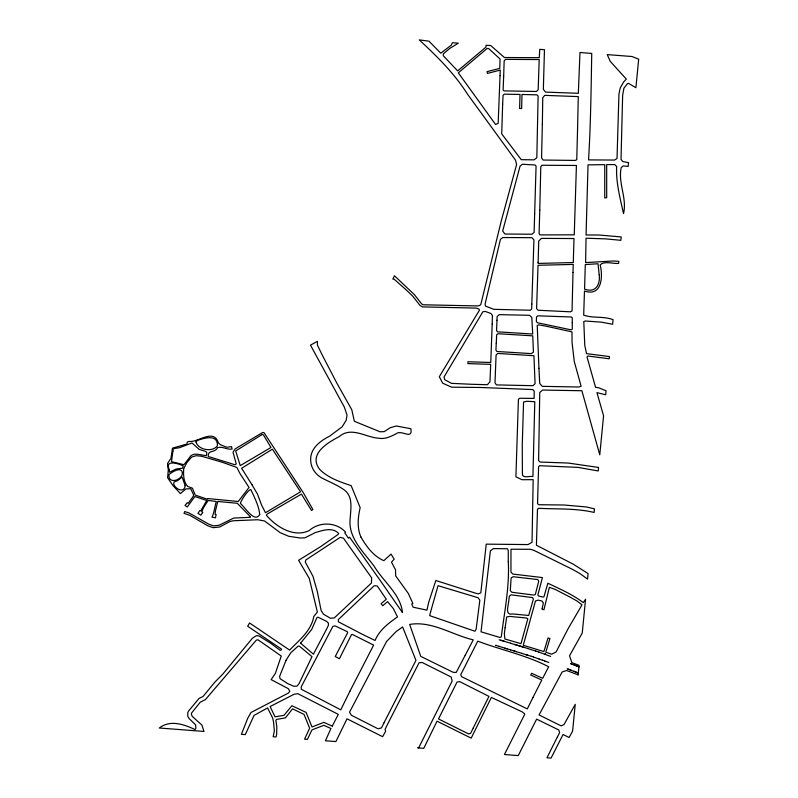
<?xml version="1.0" encoding="UTF-8"?>
<svg xmlns="http://www.w3.org/2000/svg" width="798" height="798" viewBox="0 0 798 798"><rect width="100%" height="100%" fill="white"/><g stroke="black" fill="none" stroke-linecap="round" stroke-linejoin="round"><path stroke-width="1.2" d="M572.994 272.617L572.056 310.991L570.361 311.809L538.171 310.252L536.585 308.676L538.032 265.275L573.213 264.417L572.994 272.467M502.65 104.269L503.069 95.371L504.306 94.154L520.017 94.453L519.608 108.488L521.633 108.528L521.972 94.473L537.004 94.852L538.121 96.089L536.815 157.765L534.071 159.849L521.244 159.68L501.713 133.864L502.65 104.358M578.141 674.839L579.069 665.352L571.837 662.599L569.533 655.776L582.251 633.004L585.572 599.228L583.278 602.65C572.585 594.4 559.967 589.064 547.867 583.238L543.987 596.605L543.049 597.113L538.52 595.996L537.832 595.109L542.411 577.572L512.875 574.071L510.939 572.176L510.979 549.214L530.55 549.313L533.732 550.261L572.595 569.423L579.807 573.483L587.557 579.109L588.096 573.592L573.273 564.186L536.426 545.253L537.483 509.333L538.69 508.296C557.154 509.284 576.036 508.136 594.111 512.446L594.46 508.885L586.56 506.979L563.986 505.004L538.53 504.705L537.543 503.458L538.59 466.73L539.538 465.713L577.912 467.369L598.191 470.95L598.53 467.448L568.106 463.04L540.096 462.052L538.6 460.566L539.757 392.476L542.55 390.062L581.892 390.741L599.767 454.8L603.577 415.798L596.934 392.646L605.672 394.771L606.041 390.771L598.251 387.619L595.587 387.359L587.009 356.915L587.897 356.008L609.213 358.781L609.433 356.566L586.53 353.644L584.774 345.325L583.787 321.594L585.203 321.005L601.243 322.143L612.615 324.257L613.064 319.659C603.617 315.978 593.183 318.492 583.687 315.14L584.475 291.031C601.991 297.036 603.168 276.308 600.136 264.916C604.295 260.567 613.044 263.988 618.6 263.39L618.809 261.335L613.562 260.976L585.622 262.582L586.031 238.203L605.951 238.891L620.874 240.318L621.203 236.946L598.739 234.991L586.061 235.001L588.036 164.857L604.754 164.667L604.734 197.904L606.689 197.734L606.67 164.588L614.699 164.568L616.645 166.503C615.866 182.523 620.106 198.084 623.507 213.605C627.288 198.103 617.792 183.171 621.223 167.53L623.318 165.954L628.146 166.433L628.515 162.652L622.739 161.535L621.024 159.341L622.64 95.291L623.916 88.189L627.418 83.71L628.485 83.341L635.886 87.71L638.689 59.202L632.016 56.518L607.238 54.613L610.261 61.376L626.32 79.092L623.677 81.925L620.216 87.97L618.949 94.114L617.024 158.493L614.57 160.059L588.545 159.889C590.72 124.608 591.099 89.037 591.737 53.426L579.986 52.498L578.331 93.306L545.593 92.109L543.348 89.386L544.465 49.705L539.767 49.336L539.268 57.685L504.416 57.526L490.77 45.566L486.062 45.257L485.962 47.122L457.653 70.902L443.339 55.81L443.319 53.865L449.833 48.399L458.301 43.172L452.446 42.723L451.279 45.177L440.785 53.197L428.985 41.177L419.269 39.9C436.885 56.249 454.252 73.286 467.209 93.755L515.488 160.119L516.605 164.528L501.204 221.226L480.825 304.367L479.778 305.464L477.453 305.933L423.06 304.776L421.544 303.779L414.451 294.731L394.461 275.779L392.816 279.061L394.122 279.17L405.973 289.684L412.785 296.248L419.858 305.255L422.302 306.881L476.406 308.108L478.73 308.946L479.508 310.053L439.309 376.736L442.681 383.2L451.638 387.18L480.476 387.479L532.755 389.564L534.231 391.219L534.091 398.392L519.488 398.272L518.411 399.499L515.907 476.805L521.992 479.708L533.174 479.668L532.037 542.251L528.027 544.575L486.241 544.146L480.815 592.804L478.281 593.882L475.698 593.223L435.838 580.505L428.775 602.051L426.93 610.141L413.165 607.218L411.728 604.056L412.875 603.438L408.297 593.433L395.678 575.887L395.519 569.772L391.489 562.161L394.172 559.159L391.03 554.091L383.808 560.685C373.444 556.146 366.392 546.48 360.886 536.974M430.611 611.857L429.673 615.627L474.93 631.238L476.117 629.333L479.847 600.236L478.112 597.742L438.042 585.682L430.611 611.837M332.277 726.11L338.292 714.38L297.824 693.671L294.043 694.29L270.123 706.529L275.021 716.813L283.978 715.327L291.898 705.731L306.103 712.415L312.028 726.968L323.848 722.38L332.277 726.12M557.363 736.993L546.959 757.781L551.069 758.1L563.069 734.499L569.104 737.502L572.605 731.098L575.238 704.345L564.046 724.524L561.174 725.901L539.059 714.948L562.121 672.006L566.59 670.49L578.121 674.869M557.433 736.853L559.588 732.714L558.809 729.99L536.625 719.138L518.271 755.576L504.426 754.519L524.825 714.1L522.431 711.986L491.388 697.432L471.179 738.15L437.055 721.183L423.768 748.325L417.673 747.856L418.751 747.676L452.187 680.953L451.129 676.993L422.112 662.46L419.1 662.729L388.117 723.128L385.085 729.382L385.653 731.177L382.641 736.704L347.02 718.808L335.898 741.571L325.444 740.763L330.941 728.484L323.779 725.332L311.948 729.901L307.43 739.387L304.577 739.167L309.644 728.195L304.048 714.419L292.567 708.853L285.405 717.901L276.537 719.417L275.899 720.305L276.816 726.639L276.657 734.429L275.958 736.963L273.145 736.754L274.352 730.988L273.574 722.16L272.716 718.18L267.609 707.936L254.033 715.407L245.285 734.609L241.385 734.31L247.749 718.24L251.041 712.454L288.427 693.033L289.814 691.208L288.367 688.704L271.13 679.607L275.33 673.452L281.265 656.036L258.003 639.797L256.328 640.146L205.415 699.597L200.298 702.16L191.69 712.853L191.37 714.28L192.278 716.405L201.944 725.103L203.989 731.437L159.311 728.005C170.263 719.437 184.158 724.454 195.061 729.572L195.879 728.295L195.62 724.863L189.166 718.639L187.779 716.245L187.779 712.584L188.767 710.828L199.031 698.39L202.941 696.604L214.891 682.11L222.851 674.061L252.487 638.141L256.397 635.667L258.921 635.916L270.632 643.218L280.118 650.27L281.465 649.831L281.435 649.033L247.679 626.27L249.545 622.969L289.644 650.101C299.041 640.295 311.39 630.679 313.744 616.555L317.365 612.026L309.275 578.44L298.592 560.286L320.108 546.979L338.093 534.48L338.671 533.403C332.217 526.84 322.771 530.471 315.439 532.535L304.866 537.842L300.387 538.032L288.716 536.276L280.288 532.735L264.577 520.994L257.834 519.737L233.176 520.775L229.874 521.573L219.649 527.009L213.256 527.668L208.098 525.942L189.864 515.348L184.059 513.333L184.657 511.558L188.936 512.905L209.016 524.296L213.525 525.842L219.041 525.293L233.704 518.062L250.382 517.304L250.452 516.785L237.245 503.269L217.764 501.463L215.42 511.079L215.111 514.451L216.128 514.59L215.45 517.832L211.989 517.134C214.203 512.915 214.492 507.388 216.318 501.473L208.168 500.446L203.66 507.418L201.774 511.727L202.862 512.366L200.897 515.129L197.954 513.353L199.909 510.471L200.687 510.949L206.772 500.486L194.842 496.536L187.271 506.969L185.026 505.403L187.321 502.66L188.158 503.319L193.465 496.017L193.485 494.521L190.752 488.785L186.014 488.845L180.438 493.583L172.976 485.603L167.59 477.683L168.298 470.012L167.49 463.568L170.981 458.281L172.478 448.147L186.912 444.037L187.241 442.222L188.827 441.424C198.084 442.85 213.734 427.848 218.373 442.93L220.547 444.775L224.807 446.501A7.411 7.242 -14.2 0 0 227.31 447.189L231.56 446.651L232.118 449.025C226.971 450.022 222.482 446.002 217.425 447.708C215.58 452.925 207.34 449.733 208.258 456.496L234.991 464.755L236.248 463.967L233.016 452.167L235.171 448.895L262.692 432.456L264.058 432.716L303.28 492.685L312.886 509.523L311.509 510.491L301.435 494.112L267.15 514.072L266.442 515.289C276.417 526.979 293.774 537.952 309.225 530.56C319.439 521.363 336.646 522.002 345.624 532.236L344.806 532.924L348.487 538.191L349.594 537.244L376.127 574.71A48.449 2.743 55.2 0 0 380.377 580.665L402.471 612.615C400.576 594.101 383.409 581.782 374.322 566.47C363.549 551.737 347.479 537.802 350.272 517.563C350.791 508.326 353.065 496.994 344.766 490.311C337.704 485.074 329.384 481.952 321.644 477.882C315.789 474.511 311.39 468.596 310.801 461.763C309.235 449.314 319.569 441.184 329.534 436.227L342.133 426.84L346.192 420.307L347.03 415.12L344.367 407.17L310.482 345.145L317.385 341.344L317.454 345.195L322.332 355.21L336.806 383.06L351.778 409.733L354.362 421.294L380.048 431.788L384.207 431.628L390.272 427.708L396.357 425.982L410.87 428.745C412.855 440.486 401.334 429.314 396.327 433.683C390.9 436.486 385.055 439.409 378.761 438.242C365.614 437.374 351.27 426.122 339.1 436.676C327.759 442.631 308.008 454.132 319.619 469.304C327.898 477.862 340.068 481.912 351.17 485.653L360.167 507.708C357.933 517.214 356.886 527.767 360.886 536.964M548.765 662.47L544.894 661.123M500.595 640.196L504.186 641.163M510.58 643.188L499.209 639.826M521.613 646.599L510.521 643.238M510.62 649.931L516.356 651.627M514.092 651.038L522.032 653.363M510.68 649.881L499.269 646.44M531.348 656.325L521.972 653.412M525.633 654.52L527.638 655.108M527.538 648.465L535.737 651.088M504.964 648.245L507.059 648.874M523.079 646.988L514.62 644.435M521.852 646.669L527.598 648.415M495.658 645.303L496.406 645.472M496.127 645.452L499.329 646.39M535.737 651.028L538.989 652.076M567.967 669.053L570.949 670.021M571.647 663.906L570.63 663.647L578.929 666.849M531.368 656.265L533.403 656.924M539.139 659.088L542.371 660.165M533.343 656.983L539.189 659.028M538.939 652.126L550.64 656.415M542.381 660.096L544.954 661.073M573.862 671.188L578.311 673.063L567.208 668.794M573.702 664.684L578.919 666.909M362.621 634.45L338.442 621.822L338.262 619.657L374.242 585.702L377.245 585.971L386.282 599.228L381.085 603.727L382.771 605.742L387.549 601.622L393.314 608.525L397.504 616.914C388.616 623.158 379.269 630.131 375.08 640.485L363.19 634.699M538.939 368.317L539.737 383.459L542.281 386.342L578.72 387.01L581.134 386.272L574.261 361.504L572.036 342.422L572.016 331.868L545.822 326.123L538.68 324.846L537.224 325.464L538.939 368.257M508.286 561.732C509.583 587.029 504.446 611.926 501.274 636.904L499.907 637.472L481.034 631.807L490.391 550.82L493.393 548.595L507.468 548.755L508.276 550.59L508.286 561.732M572.266 322.621L572.266 329.275L571.019 329.823L537.393 322.751L536.366 321.504L536.515 316.976L537.852 315.828L571.318 316.986L572.246 317.654L572.266 322.621M542.351 124.418L541.563 157.924L543.089 160.049L575.208 160.418L576.755 159.77L577.403 135.111A114.224 9.686 -89.8 0 0 577.642 125.256L578.291 96.598L544.715 95.361L542.75 97.755L542.351 124.418M599.208 274.871C600.495 284.268 595.647 293.405 584.575 289.115L585.303 264.557L598.021 263.749L599.208 274.871M522.401 473.503C521.882 479.039 529.892 475.638 532.924 476.586L534.79 401.723L526.899 401.264L523.568 402.042L522.261 444.626L522.401 473.503M259.709 514.52C254.572 523.598 244.727 506.7 240.388 503.508C240.896 500.516 247.969 489.862 250.811 489.503C254.462 497.473 258.921 505.812 259.709 514.52M539.777 210.273L539.079 233.575L539.947 234.901L574.261 234.831L576.415 165.465L541.892 165.266L540.785 166.722L539.777 210.273M500.037 75.68L498.171 123.341L495.588 124.508L458.321 72.837L487.119 48.488L488.675 48.518L500.077 59.042L499.757 68.389L486.989 71.66L487.488 73.416L500.266 70.074L500.037 75.68M503.678 76.039L503.109 90.124L504.017 90.882L536.366 91.481L538.171 89.795L539.189 59.551L505.513 59.371L504.146 60.997L503.678 76.039M531.807 304.128L531.707 308.756L530.54 310.223L493.832 309.335L485.483 306.093L485.084 304.058L500.466 239.26L502.89 237.535L531.877 237.684L533.932 239.859L531.807 304.128M534.66 213.575L534.121 232.427L531.917 234.223L504.905 234.023L502.68 231.041L520.067 166.104L522.451 164.238L535.029 164.996L536.076 166.044L534.66 213.575M538.121 262.402L538.091 263.43L573.273 262.542L574.011 238.542L541.403 238.393L538.74 241.066L538.121 262.402M492.186 324.018L490.77 362.491L467.947 361.753L467.887 363.609L490.69 364.357L489.982 381.763L487.408 384.726L471.029 384.257L451.508 383.359L444.715 379.738L444.037 376.945L482.86 311.799L485.144 311.41L488.246 312.497L490.94 313.534L492.416 315.409L492.186 324.018M371.649 577.832L371.459 583.009L334.412 617.832L330.532 618.29L323.469 614.201L321.125 610.51L317.325 591.637L312.996 576.365L305.265 562.041L305.893 559.937L340.227 537.343L343.449 538.151L371.649 577.832M495.428 371.928L494.999 382.811L496.426 384.905L532.974 385.683L535.079 383.708L533.932 355.718L497.683 353.444L496.077 355.04L495.428 371.928M496.984 320.237L496.575 330.651L497.573 331.838L532.705 334.023L531.797 317.365L529.423 315.3L499.309 314.641L497.124 316.487L496.984 320.237M182.363 472.416C183.171 479.977 167.75 485.064 169.006 474.501C171.859 472.216 180.976 466.261 182.363 472.416M185.166 485.633C184.448 493.513 175.241 489.264 173.685 483.927L174.094 481.972L177.625 480.596L182.114 477.094L185.166 485.633M496.256 343.29L495.937 350.142L496.905 351.479L531.288 353.614L533.423 352.187L532.755 335.848L497.972 333.724L496.655 334.751L496.256 343.29M172.897 451.139L171.5 461.683L183.969 464.705L191.071 455.558L194.004 454.252L197.525 454.232L206.353 455.698L206.842 452.805L205.874 451.488L199.171 449.394L192.039 442.98L179.271 447.768L173.964 448.536L173.166 449.094L172.897 451.139M510.521 587.368L510.261 590.63L511.827 592.246L533.922 595.089L535.318 594.48L538.74 581.173L537.842 579.557L513.074 576.715L511.109 577.971L510.521 587.368M252.008 484.755L257.445 494.062L261.684 505.294L265.465 512.725L300.537 491.807L272.397 449.164L241.624 468.286L252.008 484.755M195.949 441.942C198.173 449.853 212.218 452.675 217.455 445.773C217.734 433.773 204.318 438.032 197.375 440.416L195.949 441.942M169.266 469.703L169.515 472.256L176.079 469.034L182.473 468.226L183.241 465.972C178.483 463.339 164.418 459.409 169.266 469.703M300.577 643.148L313.395 654.19L326.881 628.565L328.457 625.163L328.367 623.048L326.701 621.452L319.888 618.101L317.943 617.193L316.906 617.652L311.709 629.432L300.577 643.148M508.615 601.882C508.306 606.29 504.605 615.717 512.845 613.961A192.807 39.311 7.3 0 1 524.276 615.059L528.695 615.477L533.333 599.258L532.605 597.602L511.019 594.839L509.403 596.176L508.615 601.882M505.104 627.787L504.356 633.692L504.865 638.979L521.004 643.677L527.817 618.789L526.51 618.021L509.713 616.415L506.7 616.944L505.104 627.787M542.211 608.435L542.061 609.223L543.957 609.702L549.373 587.328L555.418 589.523L569.592 596.874L576.884 600.924L582.021 604.834L568.026 628.854L556.106 651.966L551.647 654.22L545.792 652.215L549.922 638.52L548.046 637.911L543.897 651.567L523.269 645.293L535.478 600.944L538.211 600.146L541.942 601.014L543.358 602.859L542.211 608.435M183.69 468.645C183.4 474.69 183.281 481.693 187.71 486.461L192.448 488.186L195.201 495.069L207.52 499.269L207.839 498.56L238.243 501.493L249.046 487.468L239.969 473.573L236.896 467.478L222.263 462.271L201.714 456.266L196.108 455.708L191.64 457.055L186.892 462.621L183.69 468.645M545.333 653.752L545.174 654.34L545.333 653.752M286.043 660.275L279.589 676.465L280.078 678.709L287.898 683.696L293.854 686.29L297.105 686.081L299.1 683.557L311.978 656.644L299.589 646.31L298.252 646.051L290.801 652.724L286.043 660.275M532.884 697.642L527.298 708.913L461.533 676.634L460.725 674.769L477.753 641.153C501.214 650.041 526.391 655.188 548.655 666.749L542.69 678.3L531.588 673.312L530.77 675.058L541.802 680.006L532.884 697.642M349.913 691.228L340.766 709.841L301.305 689.243L301.235 686.829L332.916 626.29L335.19 625.911L347.26 631.697L347.669 632.644L335.24 656.525L339.389 658.739L351.519 634.59L352.337 634.42L373.654 645.103L349.913 691.228M383.918 722.988L381.494 727.906L378.003 728.793L351.379 715.247L349.544 712.165L386.591 641.462L396.177 631.537L402.611 626.959L415.958 660.375L383.918 722.988M473.234 728.035L470.591 733.382L468.576 733.911L438.491 718.938L457.045 682.061L459.688 681.602L488.965 696.395L473.234 728.035M465.214 655.268L456.197 672.435L453.084 672.275L420.785 656.385L409.673 624.425C431.927 620.654 452.097 634.919 473.244 639.856L465.214 655.268M262.273 434.441L235.689 450.93L240.238 465.633L270.971 447.479L263.42 434.88L262.273 434.441"/></g></svg>
